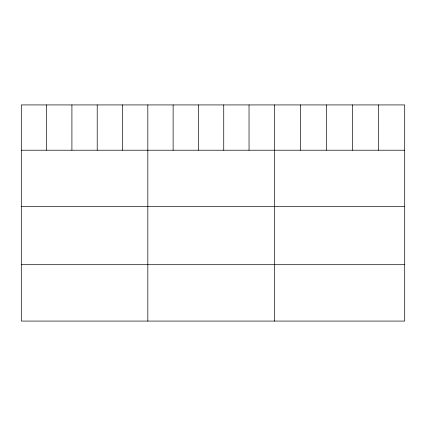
<?xml version="1.0" encoding="UTF-8"?>
<svg xmlns="http://www.w3.org/2000/svg" width="426" height="426" viewBox="0 0 426 426"><rect width="100%" height="100%" fill="white"/><g stroke="black" fill="none" stroke-linecap="round" stroke-linejoin="round"><path stroke-width="0.64" d="M404.7 150.218L404.7 321.076L21.3 321.076L21.3 104.924L404.7 104.924L404.7 150.218L21.3 150.218M21.3 206.605L404.7 206.605M21.3 264.695L404.7 264.695M378.629 104.924L378.629 150.218M352.558 104.924L352.558 150.218M326.486 104.924L326.486 150.218M300.415 104.924L300.415 150.218M274.344 104.924L274.344 321.076M249.04 104.924L249.04 150.218M223.735 104.924L223.735 150.218M198.431 104.924L198.431 150.218M173.126 104.924L173.126 150.218M147.822 104.924L147.822 321.076M122.518 104.924L122.518 150.218M97.213 104.924L97.213 150.218M71.909 104.924L71.909 150.218M46.604 104.924L46.604 150.218"/></g></svg>
